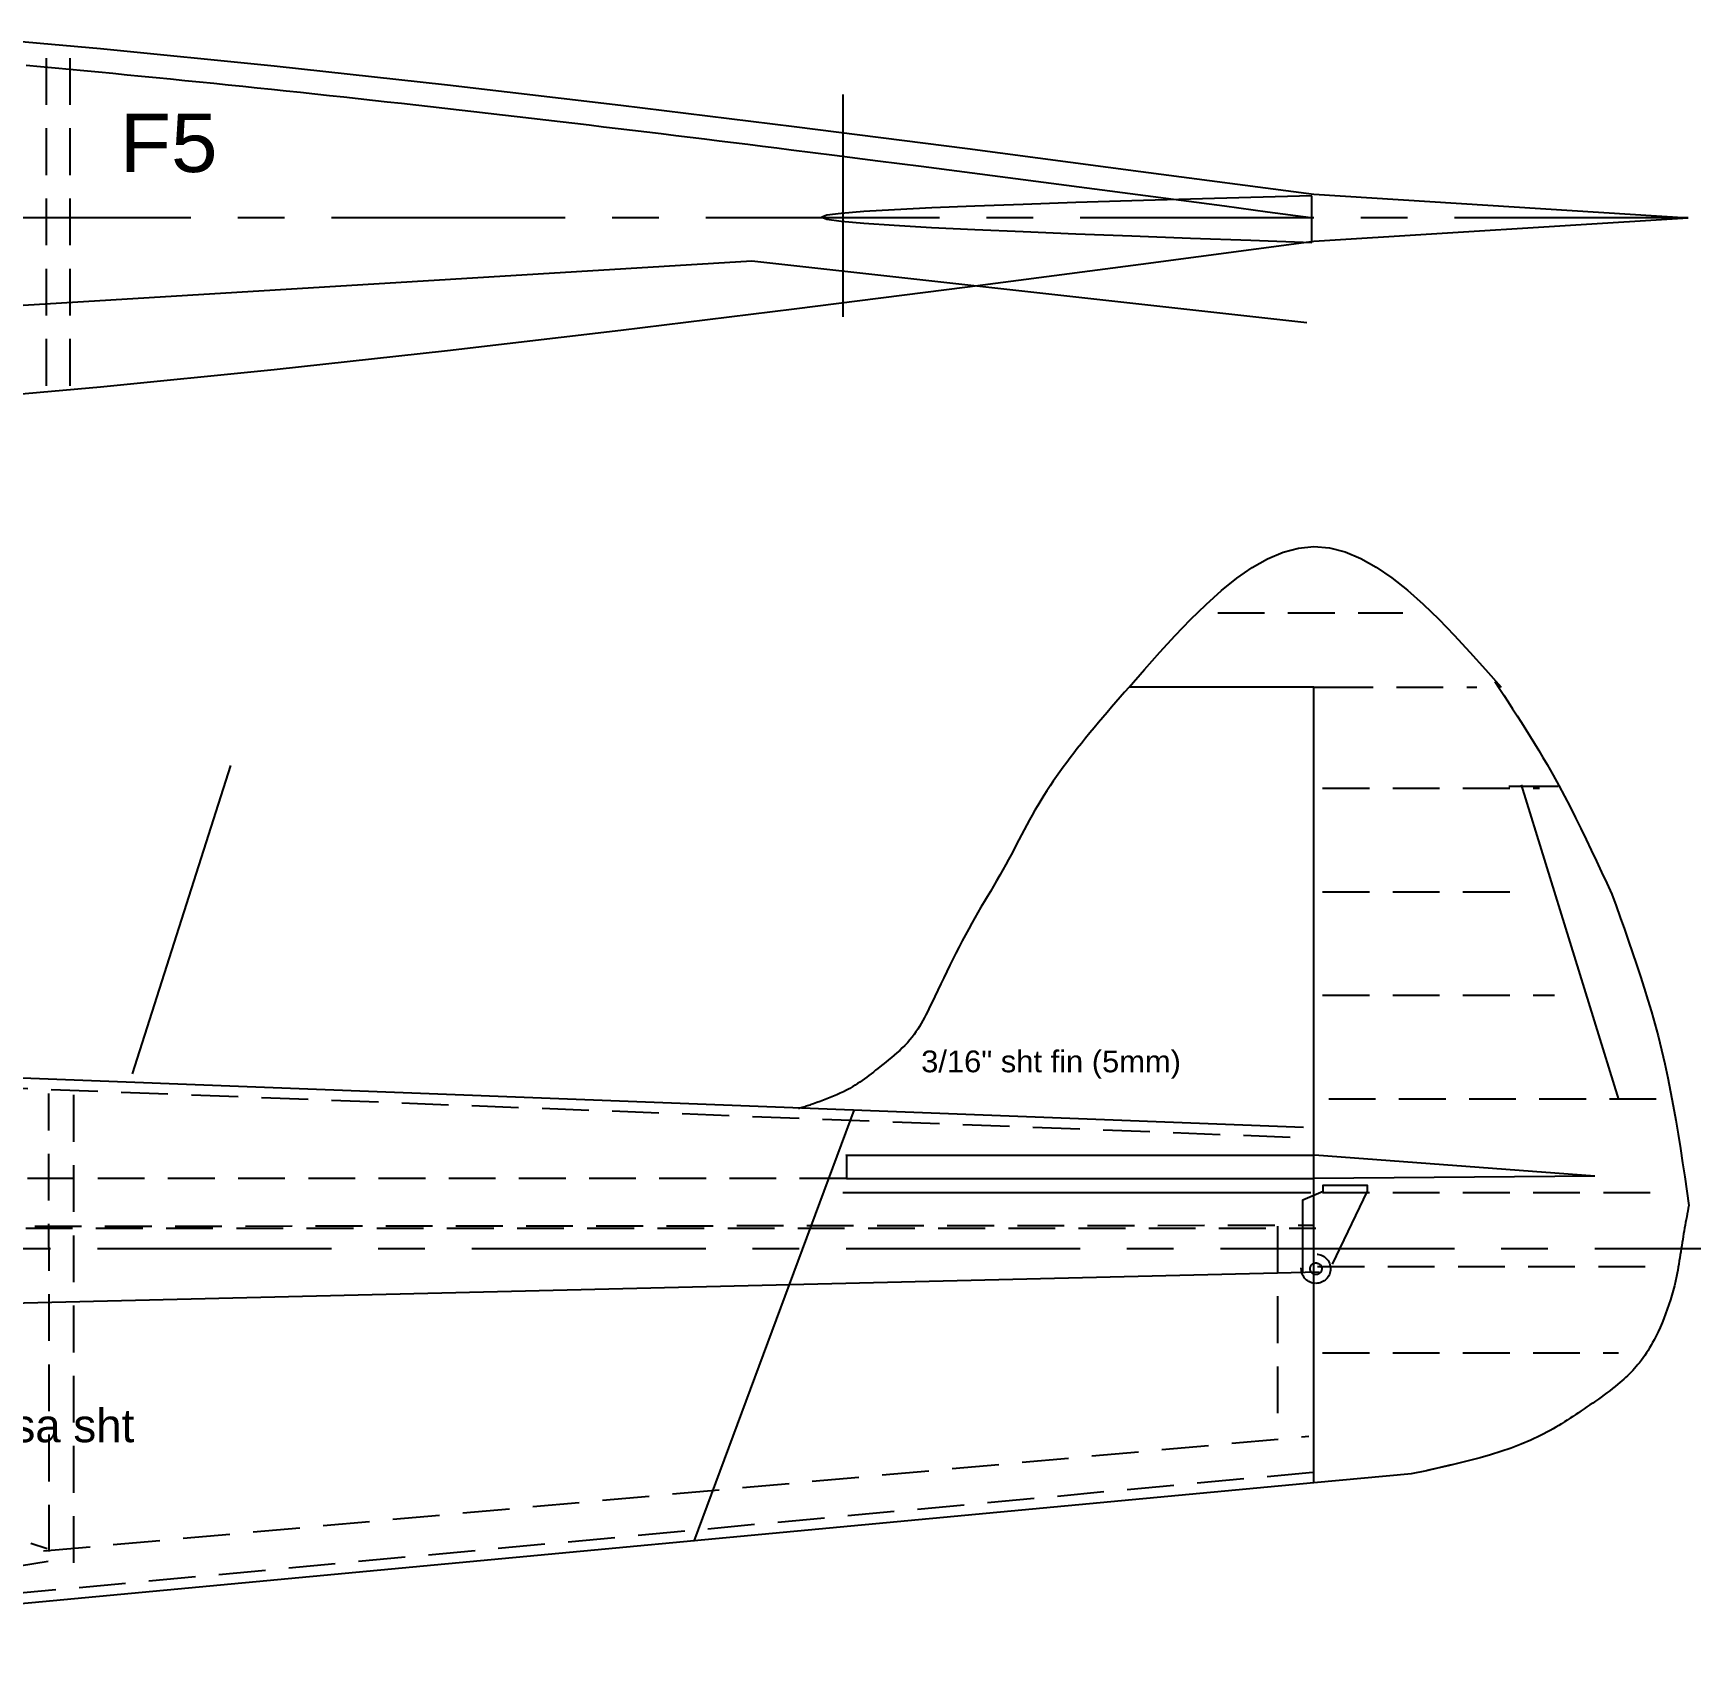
# Model space of a CAD drawing. Extents: x 1.4 to 41.2, y -1.3 to 26.5.
# Drawn here: x 19.03 to 27.89, y 16.25 to 24.99 of the extents above; entities that cross this region are included whole.
import ezdxf
from ezdxf.enums import TextEntityAlignment as Align

# ---------------------------------------------------------------- set-up
doc = ezdxf.new("R2010")
doc.units = 0
doc.linetypes.add('CENTER', pattern=[2, 1.25, -0.25, 0.25, -0.25])
doc.linetypes.add('HIDDEN', pattern=[0.375, 0.25, -0.125])
doc.layers.get('0').update_dxf_attribs({"color": 9, "linetype": 'CONTINUOUS'})

msp = doc.modelspace()

# ---------------------------------------------------------------- linework, layer by layer
at = {"color": 9, "linetype": 'HIDDEN'}
for p, q in [((19.1052, 23.1076), (19.1052, 24.8576)), ((19.2302, 24.8576), (19.2302, 23.1076)), ((25.3634, 21.8934), (26.3515, 21.8934)), ((25.9231, 20.958), (27.0825, 20.958)), ((25.9232, 20.4047), (27.0166, 20.4047)), ((25.9232, 19.8513), (27.1616, 19.8513)), ((17.2562, 19.4208), (25.8196, 19.0914)), ((19.1192, 16.8797), (19.1184, 19.3275)), ((19.2502, 19.3189), (19.2502, 16.7225)), ((25.9561, 19.298), (27.8005, 19.298)), ((23.3794, 18.8723), (3.6198, 18.8723)), ((25.9233, 18.7974), (27.7413, 18.7974)), ((3.6679, 18.6065), (25.8772, 18.6231)), ((25.6829, 18.6186), (25.6829, 17.4936)), ((25.8969, 18.4021), (27.7018, 18.4021)), ((25.9232, 17.941), (27.5041, 17.941)), ((14.9807, 16.511), (25.8496, 17.4957)), ((15.172, 16.3043), (25.872, 17.3043))]:
    msp.add_line(p, q, dxfattribs=at)
at = {"color": 9, "linetype": 'CONTINUOUS'}
for p, q in [((23.3626, 23.4753), (23.3626, 24.6628)), ((25.8658, 23.8726), (25.8658, 24.1226)), ((25.8772, 24.13), (27.8772, 24.005)), ((25.8772, 23.88), (27.8772, 24.005)), ((25.8772, 21.4981), (24.8891, 21.4981)), ((25.8772, 17.2481), (25.8772, 21.4981)), ((19.564, 19.4322), (20.091, 21.0791)), ((26.9178, 20.9683), (27.1813, 20.9683)), ((26.9837, 20.9749), (27.5041, 19.2952)), ((17.2583, 19.4757), (25.8217, 19.1463)), ((23.4206, 19.2406), (22.5643, 16.9351)), ((23.3794, 18.9987), (23.3794, 18.8723)), ((27.3772, 18.8856), (25.8803, 18.9981)), ((23.3794, 18.8723), (25.8772, 18.8731)), ((27.3772, 18.8856), (25.8772, 18.8731)), ((23.3608, 18.7974), (25.8608, 18.7974)), ((12.1369, 18.0445), (25.9042, 18.3739)), ((25.8772, 17.2481), (26.3981, 17.296)), ((15.1772, 16.2481), (25.8772, 17.2481))]:
    msp.add_line(p, q, dxfattribs=at)
at = {"color": 9, "linetype": 'CENTER'}
msp.add_line((27.8772, 24.005), (1.4396, 24.005), dxfattribs=at)
at = {"color": 9, "linetype": 'CONTINUOUS'}
for points in [[(18.4668, 24.9907), (19.3941, 24.9081), (20.321, 24.8155), (21.2476, 24.7144), (22.1738, 24.6061), (23.0999, 24.4921), (24.0258, 24.3738), (24.9515, 24.2526), (25.8772, 24.13)], [(25.8658, 24.1226), (25.5393, 24.1134), (25.2173, 24.1042), (24.9044, 24.0949), (24.6052, 24.0856), (24.3241, 24.0762), (24.0658, 24.0668), (23.8347, 24.0572), (23.6354, 24.0475), (23.4725, 24.0377), (23.3505, 24.0278), (23.2739, 24.0176), (23.2474, 24.0073), (23.2738, 23.9968), (23.3503, 23.9861), (23.4722, 23.9752), (23.6351, 23.9642), (23.8344, 23.9531), (24.0654, 23.9418), (24.3238, 23.9304), (24.6049, 23.9189), (24.9042, 23.9074), (25.2172, 23.8958), (25.5392, 23.8842), (25.8658, 23.8726)], [(18.4668, 23.0194), (19.3941, 23.102), (20.321, 23.1946), (21.2476, 23.2957), (22.1738, 23.404), (23.0999, 23.518), (24.0258, 23.6363), (24.9515, 23.7575), (25.8772, 23.88)], [(12.071, 23.1167), (22.874, 23.7754), (25.8383, 23.446)], [(24.8891, 21.4981), (24.9714, 21.5914), (25.0536, 21.6834), (25.1359, 21.7729), (25.2182, 21.8584), (25.3004, 21.9388), (25.3828, 22.0127), (25.4651, 22.0788), (25.5474, 22.136), (25.6298, 22.1827), (25.7122, 22.2179), (25.7947, 22.2401), (25.8772, 22.2481), (25.9604, 22.241), (26.0436, 22.2194), (26.1268, 22.1846), (26.2101, 22.1381), (26.2934, 22.0811), (26.3768, 22.0148), (26.4602, 21.9407), (26.5435, 21.8601), (26.6269, 21.7742), (26.7104, 21.6844), (26.7938, 21.5919), (26.8772, 21.4981)], [(26.8427, 21.5282), (26.8668, 21.4916), (26.8908, 21.455), (26.9148, 21.4183), (26.9387, 21.3815), (26.9625, 21.3447), (26.9861, 21.3078), (27.0095, 21.2708), (27.0327, 21.2337), (27.0557, 21.1964), (27.0783, 21.159), (27.1007, 21.1214), (27.1227, 21.0836), (27.1544, 21.0276), (27.1853, 20.9711), (27.2156, 20.9143), (27.2452, 20.8572), (27.2743, 20.7997), (27.303, 20.7419), (27.3312, 20.684), (27.3591, 20.6258), (27.3867, 20.5675), (27.414, 20.509), (27.4413, 20.4505), (27.4685, 20.3919)], [(24.8891, 21.4981), (24.8656, 21.4711), (24.8421, 21.444), (24.8187, 21.4169), (24.7953, 21.3897), (24.772, 21.3625), (24.7487, 21.3352), (24.7256, 21.3078), (24.7027, 21.2803), (24.6798, 21.2527), (24.6572, 21.2249), (24.6347, 21.1969), (24.6124, 21.1688), (24.5935, 21.1445), (24.5748, 21.12), (24.5562, 21.0954), (24.5379, 21.0706), (24.5199, 21.0457), (24.5021, 21.0206), (24.4845, 20.9953), (24.4673, 20.9698), (24.4504, 20.9441), (24.4338, 20.9182), (24.4175, 20.8921), (24.4017, 20.8657), (24.3866, 20.8399), (24.3718, 20.8139), (24.3573, 20.7877), (24.343, 20.7613), (24.3288, 20.7349), (24.3148, 20.7084), (24.3009, 20.6819), (24.2869, 20.6553), (24.273, 20.6288), (24.2589, 20.6023), (24.2448, 20.5759), (24.2304, 20.5496), (24.2143, 20.5207), (24.1981, 20.4921), (24.1816, 20.4635), (24.165, 20.435), (24.1483, 20.4065), (24.1315, 20.3781), (24.1148, 20.3497), (24.0981, 20.3213), (24.0815, 20.2928), (24.0651, 20.2643), (24.0488, 20.2357), (24.0328, 20.207), (24.0152, 20.1748), (23.9979, 20.1424), (23.9809, 20.1099), (23.9642, 20.0772), (23.9477, 20.0444), (23.9313, 20.0115), (23.9152, 19.9784), (23.8991, 19.9453), (23.8831, 19.912), (23.8671, 19.8787), (23.8511, 19.8453), (23.8351, 19.8118), (23.8274, 19.7957), (23.8196, 19.7796), (23.8118, 19.7635), (23.8037, 19.7476), (23.7956, 19.7318), (23.7871, 19.7161), (23.7785, 19.7006), (23.7695, 19.6854), (23.7602, 19.6704), (23.7505, 19.6557), (23.7403, 19.6413), (23.7297, 19.6274), (23.7175, 19.6125), (23.7048, 19.598), (23.6915, 19.584), (23.6778, 19.5703), (23.6637, 19.557), (23.6493, 19.5439), (23.6345, 19.5311), (23.6196, 19.5185), (23.6044, 19.506), (23.5892, 19.4937), (23.5738, 19.4815), (23.5585, 19.4693), (23.5467, 19.4599), (23.5349, 19.4506), (23.5231, 19.4413), (23.5112, 19.4321), (23.4994, 19.423), (23.4874, 19.414), (23.4754, 19.4051), (23.4633, 19.3965), (23.4511, 19.388), (23.4387, 19.3797), (23.4262, 19.3716), (23.4135, 19.3639), (23.397, 19.3543), (23.3802, 19.3451), (23.3632, 19.3364), (23.3459, 19.3281), (23.3285, 19.3201), (23.3109, 19.3124), (23.2931, 19.305), (23.2752, 19.2979), (23.2572, 19.2911), (23.2391, 19.2844), (23.2209, 19.278), (23.2028, 19.2717), (23.1962, 19.2694), (23.1896, 19.2672), (23.183, 19.2649), (23.1764, 19.2627), (23.1698, 19.2605), (23.1632, 19.2583), (23.1566, 19.2561), (23.1501, 19.254), (23.1435, 19.2518), (23.1369, 19.2496), (23.1303, 19.2475), (23.1237, 19.2453)], [(27.4685, 20.3919), (27.4911, 20.3293), (27.5136, 20.2667), (27.5359, 20.204), (27.558, 20.1412), (27.5798, 20.0784), (27.6011, 20.0155), (27.6219, 19.9524), (27.6421, 19.8892), (27.6617, 19.8258), (27.6805, 19.7622), (27.6985, 19.6984), (27.7155, 19.6344), (27.734, 19.5601), (27.7512, 19.4855), (27.7673, 19.4107), (27.7824, 19.3355), (27.7966, 19.2602), (27.81, 19.1846), (27.8227, 19.1089), (27.8349, 19.033), (27.8466, 18.957), (27.858, 18.881), (27.8691, 18.8048), (27.8802, 18.7287)], [(23.3772, 18.9981), (23.3772, 18.9981), (25.8803, 18.9981)], [(25.8176, 18.3739), (25.8176, 18.3836), (25.8176, 18.7586), (25.927, 18.8055), (25.927, 18.8368), (26.1614, 18.8368), (26.1614, 18.8055), (25.9739, 18.4149)], [(27.8802, 18.7287), (27.8773, 18.7136), (27.8744, 18.6985), (27.8716, 18.6835), (27.8687, 18.6684), (27.8659, 18.6533), (27.8631, 18.6382), (27.8603, 18.6231), (27.8576, 18.608), (27.8549, 18.5929), (27.8523, 18.5778), (27.8497, 18.5627), (27.8473, 18.5475), (27.8446, 18.531), (27.842, 18.5145), (27.8395, 18.498), (27.837, 18.4815), (27.8344, 18.465), (27.8319, 18.4485), (27.8292, 18.432), (27.8265, 18.4156), (27.8237, 18.3991), (27.8207, 18.3827), (27.8176, 18.3663), (27.8143, 18.3499), (27.8088, 18.3245), (27.8027, 18.2991), (27.7962, 18.2739), (27.7892, 18.2488), (27.7817, 18.2238), (27.7737, 18.199), (27.7652, 18.1743), (27.7562, 18.1498), (27.7468, 18.1254), (27.7368, 18.1013), (27.7264, 18.0773), (27.7155, 18.0535), (27.7086, 18.039), (27.7015, 18.0245), (27.6941, 18.0102), (27.6866, 17.996), (27.6788, 17.982), (27.6708, 17.9681), (27.6625, 17.9544), (27.6539, 17.9408), (27.6451, 17.9275), (27.6359, 17.9143), (27.6265, 17.9015), (27.6167, 17.8888), (27.6081, 17.8783), (27.5993, 17.8679), (27.5903, 17.8578), (27.5811, 17.8478), (27.5717, 17.8379), (27.5621, 17.8283), (27.5523, 17.8188), (27.5424, 17.8094), (27.5323, 17.8003), (27.5222, 17.7912), (27.5118, 17.7823), (27.5014, 17.7735), (27.487, 17.7617), (27.4723, 17.7501), (27.4576, 17.7387), (27.4427, 17.7275), (27.4276, 17.7164), (27.4125, 17.7055), (27.3973, 17.6947), (27.382, 17.684), (27.3666, 17.6734), (27.3512, 17.6628), (27.3358, 17.6523), (27.3203, 17.6418), (27.3054, 17.6317), (27.2906, 17.6217), (27.2757, 17.6116), (27.2608, 17.6017), (27.2458, 17.5918), (27.2308, 17.582), (27.2157, 17.5724), (27.2006, 17.5628), (27.1854, 17.5535), (27.17, 17.5443), (27.1546, 17.5353), (27.1391, 17.5265), (27.0884, 17.4998), (27.0365, 17.4755), (26.9837, 17.4532), (26.93, 17.4328), (26.8755, 17.4141), (26.8203, 17.3968), (26.7646, 17.3808), (26.7083, 17.3659), (26.6517, 17.3518), (26.5948, 17.3383), (26.5376, 17.3253), (26.4804, 17.3124)], [(26.3981, 17.296), (26.4804, 17.3124), (26.6122, 17.3454)], [(19.0214, 16.9245), (19.1086, 16.8964)], [(18.9614, 16.8043), (19.1148, 16.8287)]]:
    msp.add_lwpolyline(points, dxfattribs=at)
at = {"color": 9, "linetype": 'HIDDEN'}
for points in [[(18.9967, 24.8193), (19.0738, 24.8123), (19.1509, 24.8053), (19.2281, 24.7982), (19.3052, 24.791), (19.3823, 24.7837), (19.4595, 24.7763), (19.5367, 24.7689), (19.6138, 24.7614), (19.691, 24.7539), (19.7681, 24.7463), (19.8453, 24.7386), (19.9224, 24.7309), (19.9995, 24.7231), (20.0767, 24.7152), (20.1538, 24.7073), (20.2309, 24.6993), (20.308, 24.6912), (20.3852, 24.6831), (20.4623, 24.6749), (20.5395, 24.6667), (20.6166, 24.6584), (20.6937, 24.6501), (20.7709, 24.6417), (20.848, 24.6332), (20.9251, 24.6247), (21.0022, 24.6162), (21.0793, 24.6075), (21.1564, 24.5989), (21.2335, 24.5902), (21.3107, 24.5814), (21.3878, 24.5726), (21.465, 24.5637), (21.5421, 24.5548), (21.6192, 24.5459), (21.6963, 24.5369), (21.7734, 24.5278), (21.8506, 24.5187), (21.9277, 24.5096), (22.0048, 24.5004), (22.0819, 24.4912), (22.159, 24.482), (22.2361, 24.4727), (22.3132, 24.4633), (22.3903, 24.454), (22.4674, 24.4446), (22.5445, 24.4351), (22.6216, 24.4256)], [(22.6216, 24.4256), (22.6987, 24.4161), (22.7758, 24.4066), (22.8529, 24.397), (22.93, 24.3874), (23.0071, 24.3777), (23.0842, 24.3681), (23.3157, 24.3388), (23.5472, 24.3094), (23.7787, 24.2797), (24.0101, 24.2498), (24.2415, 24.2197), (24.4729, 24.1895), (24.7043, 24.1591), (24.9357, 24.1286), (25.167, 24.0981), (25.3984, 24.0675), (25.6297, 24.0368), (25.861, 24.0061)], [(25.8772, 21.4981), (25.8772, 21.4981), (25.9431, 21.4981), (26.7467, 21.4981)], [(3.6198, 18.8723), (3.6198, 18.8723), (3.6198, 18.6065), (25.8865, 18.6065)]]:
    msp.add_lwpolyline(points, dxfattribs=at)
at = {"color": 9, "linetype": 'CENTER'}
msp.add_lwpolyline([(1.8772, 18.4981), (1.3772, 18.4981), (28.2523, 18.4981)], dxfattribs=at)
at = {"color": 9, "linetype": 'HIDDEN'}
for radius in [0.0781, 0.0312]:
    msp.add_circle((25.8877, 18.3904), radius, dxfattribs=at)

# ---------------------------------------------------------------- texts
at = {"color": 9}
for s, height, p, p2 in [('F5', 0.3112, (19.497, 24.2488), (20.0193, 24.2488)), ('3/16" sht fin (5mm)', 0.1162, (23.7787, 19.4401), (25.1665, 19.4401)), ('3/32" (2.5mm) balsa sht ', 0.1781, (16.9939, 17.4639), (19.642, 17.4639))]:
    msp.add_text(s, height=height, dxfattribs=at).set_placement(p, p2, align=Align.FIT)

doc.saveas('drawing.dxf')
